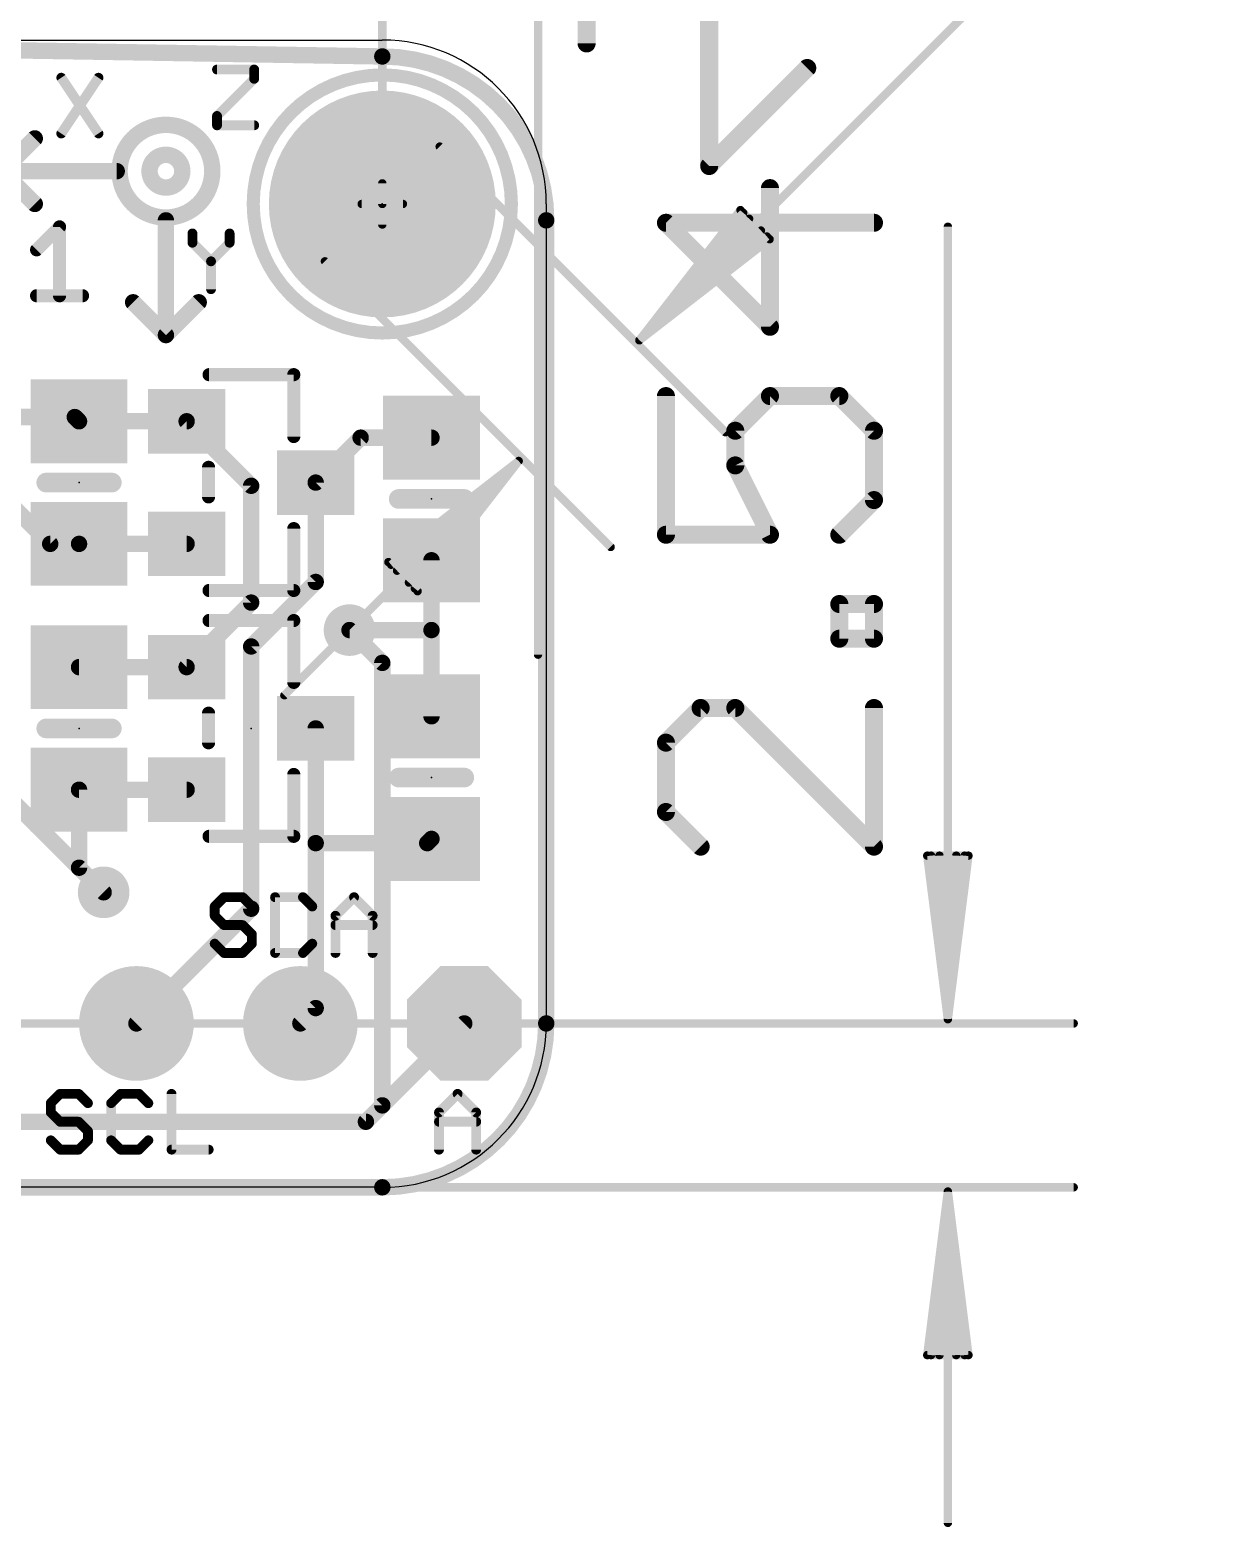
# Model space of a CAD drawing. Extents: x -8.1 to 34.1, y -5.3 to 30.7.
# Drawn here: x 12.32 to 30.51, y -5.27 to 17.94 of the extents above; entities that cross this region are included whole.
import ezdxf

# ---------------------------------------------------------------- set-up
doc = ezdxf.new("R2010")
doc.units = 0
for name, color, linetype in [('1', 12, 'CONTINUOUS'), ('16', 132, 'CONTINUOUS'), ('17', 110, 'CONTINUOUS'), ('18', 110, 'CONTINUOUS'), ('20', 53, 'CONTINUOUS'), ('21', 40, 'CONTINUOUS'), ('23', 40, 'CONTINUOUS'), ('47', 253, 'CONTINUOUS')]:
    doc.layers.add(name, color=color, linetype=linetype)

# ---------------------------------------------------------------- blocks, each defined once
blk = doc.blocks.new('OCTAGONP')
at = {"const_width": 0.5}
blk.add_lwpolyline([(-0.25, -0.1036), (-0.25, 0.1036), (-0.1036, 0.25), (0.1036, 0.25), (0.25, 0.1036), (0.25, -0.1036), (0.1036, -0.25), (-0.1036, -0.25), (-0.25, -0.1036), (-0.25, 0.1036)], dxfattribs=at)
blk = doc.blocks.new('ROUNDP')
at = {"const_width": 0.5}
blk.add_lwpolyline([(0, -0.25, 1), (0, 0.25, 1), (0, -0.25)], format="xyb", dxfattribs=at)
blk = doc.blocks.new('RECT')
blk.add_solid([(-0.5, -0.5), (0.5, -0.5), (-0.5, 0.5), (0.5, 0.5)])
blk = doc.blocks.new('ROUNDV')
at = {"const_width": 0.5}
blk.add_lwpolyline([(0, -0.25, 1), (0, 0.25, 1), (0, -0.25)], format="xyb", dxfattribs=at)

msp = doc.modelspace()

# ---------------------------------------------------------------- linework, layer by layer
at = {"layer": '1', "const_width": 0.254}
for points in [[(2.54, 17.78), (17.78, 17.526)], [(20.32, 14.986), (20.32, 2.54)], [(11.049, 11.938), (13.015, 11.938)], [(13.015, 11.938), (13.081, 11.872)], [(13.081, 11.872), (14.748, 11.872)], [(14.748, 11.872), (15.748, 10.872)], [(16.748, 10.922), (17.444, 11.618)], [(17.444, 11.618), (18.542, 11.618)], [(11.43, 11.176), (12.634, 9.972)], [(15.748, 10.872), (15.748, 9.062)], [(16.748, 9.382), (16.748, 10.922)], [(12.634, 9.972), (13.081, 9.972)], [(13.081, 9.972), (14.748, 9.972)], [(18.542, 8.636), (18.542, 9.718)], [(15.748, 8.382), (16.748, 9.382)], [(15.748, 9.062), (14.748, 8.062)], [(18.542, 8.636), (17.272, 8.636)], [(18.542, 7.3), (18.542, 8.636)], [(15.748, 4.318), (15.748, 8.382)], [(13.081, 8.062), (14.748, 8.062)], [(16.748, 5.334), (16.748, 7.112)], [(14.748, 6.162), (13.081, 6.162)], [(13.081, 4.953), (13.081, 6.162)], [(16.748, 2.778), (16.748, 5.334)], [(18.476, 5.334), (16.748, 5.334)], [(18.542, 5.4), (18.476, 5.334)], [(13.462, 4.572), (13.081, 4.953)], [(13.97, 2.54), (15.748, 4.318)], [(16.51, 2.54), (16.748, 2.778)], [(19.05, 2.54), (17.526, 1.016)], [(17.526, 1.016), (7.62, 1.016)], [(17.78, 0), (2.54, 0)]]:
    msp.add_lwpolyline(points, dxfattribs=at)
at = {"layer": '1'}
for points, const_width in [([(20.32, 14.986, 0.4142), (17.78, 17.526)], 0.254), ([(17.78, 17.5895, 1), (17.78, 17.4625)], 0.127), ([(17.7789, 17.4625, 1), (17.7811, 17.5895)], 0.127), ([(20.3835, 14.986, 1), (20.2565, 14.986)], 0.127), ([(20.2565, 14.986, 1), (20.3835, 14.986)], 0.127), ([(13.0599, 11.9829, 1), (12.9701, 11.8931)], 0.127), ([(13.015, 11.8745, 1), (13.015, 12.0015)], 0.127), ([(13.081, 11.9355, 1), (13.081, 11.8085)], 0.127), ([(13.0361, 11.8271, 1), (13.1259, 11.9169)], 0.127), ([(14.7929, 11.9169, 1), (14.7031, 11.8271)], 0.127), ([(14.748, 11.8085, 1), (14.748, 11.9355)], 0.127), ([(17.444, 11.6815, 1), (17.444, 11.5545)], 0.127), ([(17.4889, 11.5731, 1), (17.3991, 11.6629)], 0.127), ([(18.542, 11.5545, 1), (18.542, 11.6815)], 0.127), ([(15.8115, 10.872, 1), (15.6845, 10.872)], 0.127), ([(15.7031, 10.8271, 1), (15.7929, 10.9169)], 0.127), ([(16.8115, 10.922, 1), (16.6845, 10.922)], 0.127), ([(16.7031, 10.9669, 1), (16.7929, 10.8771)], 0.127), ([(12.634, 10.0355, 1), (12.634, 9.9085)], 0.127), ([(12.5891, 9.9271, 1), (12.6789, 10.0169)], 0.127), ([(13.081, 10.0355, 1), (13.081, 9.9085)], 0.127), ([(13.081, 9.9085, 1), (13.081, 10.0355)], 0.127), ([(14.748, 9.9085, 1), (14.748, 10.0355)], 0.127), ([(18.6055, 9.718, 1), (18.4785, 9.718)], 0.127), ([(16.6845, 9.382, 1), (16.8115, 9.382)], 0.127), ([(16.7929, 9.3371, 1), (16.7031, 9.4269)], 0.127), ([(15.6845, 9.062, 1), (15.8115, 9.062)], 0.127), ([(15.7929, 9.0171, 1), (15.7031, 9.1069)], 0.127), ([(17.272, 8.6995, 1), (17.272, 8.5725)], 0.127), ([(18.6055, 8.636, 1), (18.4785, 8.636)], 0.127), ([(18.4785, 8.636, 1), (18.6055, 8.636)], 0.127), ([(18.542, 8.5725, 1), (18.542, 8.6995)], 0.127), ([(15.8115, 8.382, 1), (15.6845, 8.382)], 0.127), ([(15.7031, 8.4269, 1), (15.7929, 8.3371)], 0.127), ([(13.081, 8.1255, 1), (13.081, 7.9985)], 0.127), ([(14.7031, 8.1069, 1), (14.7929, 8.0171)], 0.127), ([(14.748, 7.9985, 1), (14.748, 8.1255)], 0.127), ([(16.8115, 7.112, 1), (16.6845, 7.112)], 0.127), ([(18.4785, 7.3, 1), (18.6055, 7.3)], 0.127), ([(13.081, 6.2255, 1), (13.081, 6.0985)], 0.127), ([(13.1445, 6.162, 1), (13.0175, 6.162)], 0.127), ([(14.748, 6.0985, 1), (14.748, 6.2255)], 0.127), ([(16.8115, 5.334, 1), (16.6845, 5.334)], 0.127), ([(16.748, 5.3975, 1), (16.748, 5.2705)], 0.127), ([(16.6845, 5.334, 1), (16.8115, 5.334)], 0.127), ([(18.4311, 5.3789, 1), (18.5209, 5.2891)], 0.127), ([(18.476, 5.2705, 1), (18.476, 5.3975)], 0.127), ([(18.5869, 5.3551, 1), (18.4971, 5.4449)], 0.127), ([(13.1259, 4.9979, 1), (13.0361, 4.9081)], 0.127), ([(13.0175, 4.953, 1), (13.1445, 4.953)], 0.127), ([(13.4171, 4.5271, 1), (13.5069, 4.6169)], 0.127), ([(15.7929, 4.2731, 1), (15.7031, 4.3629)], 0.127), ([(15.6845, 4.318, 1), (15.8115, 4.318)], 0.127), ([(16.6845, 2.778, 1), (16.8115, 2.778)], 0.127), ([(16.7929, 2.7331, 1), (16.7031, 2.8229)], 0.127), ([(13.9251, 2.5849, 1), (14.0149, 2.4951)], 0.127), ([(16.4651, 2.5849, 1), (16.5549, 2.4951)], 0.127), ([(17.78, 0, 0.4142), (20.32, 2.54)], 0.254), ([(19.0949, 2.4951, 1), (19.0051, 2.5849)], 0.127), ([(20.3835, 2.54, 1), (20.2565, 2.54)], 0.127), ([(20.2565, 2.54, 1), (20.3835, 2.54)], 0.127), ([(17.4811, 1.0609, 1), (17.5709, 0.9711)], 0.127), ([(17.526, 0.9525, 1), (17.526, 1.0795)], 0.127), ([(17.78, 0.0635, 1), (17.78, -0.0635)], 0.127), ([(17.78, -0.0635, 1), (17.78, 0.0635)], 0.127)]:
    msp.add_lwpolyline(points, format="xyb", dxfattribs=dict(at, const_width=const_width))
at = {"layer": '16', "const_width": 0.254}
for points in [[(2.54, 17.78), (17.78, 17.526)], [(20.32, 14.986), (20.32, 2.54)], [(17.272, 8.636), (17.78, 8.128)], [(17.78, 8.128), (17.78, 1.27)], [(10.922, 7.112), (13.462, 4.572)], [(17.78, 1.27), (17.526, 1.016)], [(17.526, 1.016), (2.54, 1.016)], [(17.78, 0), (2.54, 0)]]:
    msp.add_lwpolyline(points, dxfattribs=at)
at = {"layer": '16'}
for points, const_width in [([(20.32, 14.986, 0.4142), (17.78, 17.526)], 0.254), ([(17.78, 17.5895, 1), (17.78, 17.4625)], 0.127), ([(17.7789, 17.4625, 1), (17.7811, 17.5895)], 0.127), ([(20.3835, 14.986, 1), (20.2565, 14.986)], 0.127), ([(20.2565, 14.986, 1), (20.3835, 14.986)], 0.127), ([(17.3169, 8.6809, 1), (17.2271, 8.5911)], 0.127), ([(17.8435, 8.128, 1), (17.7165, 8.128)], 0.127), ([(17.7351, 8.0831, 1), (17.8249, 8.1729)], 0.127), ([(13.4171, 4.5271, 1), (13.5069, 4.6169)], 0.127), ([(17.78, 0, 0.4142), (20.32, 2.54)], 0.254), ([(20.3835, 2.54, 1), (20.2565, 2.54)], 0.127), ([(20.2565, 2.54, 1), (20.3835, 2.54)], 0.127), ([(17.8249, 1.2251, 1), (17.7351, 1.3149)], 0.127), ([(17.7165, 1.27, 1), (17.8435, 1.27)], 0.127), ([(17.4811, 1.0609, 1), (17.5709, 0.9711)], 0.127), ([(17.526, 0.9525, 1), (17.526, 1.0795)], 0.127), ([(17.78, 0.0635, 1), (17.78, -0.0635)], 0.127), ([(17.78, -0.0635, 1), (17.78, 0.0635)], 0.127)]:
    msp.add_lwpolyline(points, format="xyb", dxfattribs=dict(at, const_width=const_width))
at = {"layer": '20'}
for p, q in [((2.54, 17.78), (17.78, 17.78)), ((20.32, 15.24), (20.32, 2.54)), ((17.78, 0), (2.54, 0))]:
    msp.add_line(p, q, dxfattribs=at)
for centre, start, end in [((17.78, 15.24), 0, 90), ((17.78, 2.54), 270, 0)]:
    msp.add_arc(centre, 2.54, start, end, dxfattribs=at)
at = {"layer": '21'}
for points, const_width in [([(12.8376, 17.2177, 1), (12.7742, 17.1754)], 0.0762), ([(13.4138, 17.1754, 1), (13.3504, 17.2177)], 0.0762), ([(15.2189, 17.3616, 1), (15.2189, 17.2854)], 0.0762), ([(17.78, 13.24, 1), (17.78, 17.24, 1), (17.78, 13.24)], 0.2032), ([(15.8332, 17.3235, 1), (15.757, 17.3235)], 0.0762), ([(15.757, 17.1795, 1), (15.8332, 17.1795)], 0.0762), ([(15.822, 17.1525, 1), (15.7682, 17.2064)], 0.0762), ([(15.7951, 17.2854, 1), (15.7951, 17.3616)], 0.0762), ([(14.4272, 15.0296, 1), (14.4272, 16.4664, 1), (14.4272, 15.0296)], 0.254), ([(15.1919, 16.6302, 1), (15.2458, 16.5763)], 0.0762), ([(15.257, 16.6033, 1), (15.1808, 16.6033)], 0.0762), ([(15.2189, 16.4973, 1), (15.2189, 16.4211)], 0.0762), ([(15.1808, 16.4592, 1), (15.257, 16.4592)], 0.0762), ([(15.7951, 16.4211, 1), (15.7951, 16.4973)], 0.0762), ([(12.4401, 16.2111, 1), (12.3503, 16.3009)], 0.127), ([(12.7742, 16.3533, 1), (12.8376, 16.3111)], 0.0762), ([(13.3504, 16.3111, 1), (13.4138, 16.3533)], 0.0762), ([(14.4272, 15.494, 1), (14.4272, 16.002, 1), (14.4272, 15.494)], 0.254), ([(13.6652, 15.6845, 1), (13.6652, 15.8115)], 0.127), ([(12.3503, 15.1951, 1), (12.4401, 15.2849)], 0.127), ([(14.4907, 14.986, 1), (14.3637, 14.986)], 0.127), ([(12.8298, 14.8853, 1), (12.7282, 14.8853)], 0.1016), ([(12.8149, 14.8494, 1), (12.7431, 14.9212)], 0.1016), ([(14.876, 14.7835, 1), (14.7998, 14.7835)], 0.0762), ([(15.4522, 14.7835, 1), (15.376, 14.7835)], 0.0762), ([(14.8648, 14.6664, 1), (14.8109, 14.6125)], 0.0762), ([(14.7998, 14.6395, 1), (14.876, 14.6395)], 0.0762), ([(15.376, 14.6395, 1), (15.4522, 14.6395)], 0.0762), ([(15.441, 14.6125, 1), (15.3872, 14.6664)], 0.0762), ([(12.3872, 14.5653, 1), (12.459, 14.4935)], 0.1016), ([(15.1641, 14.3514, 1), (15.0879, 14.3514)], 0.0762), ([(15.0991, 14.3783, 1), (15.1529, 14.3244)], 0.0762), ([(15.0991, 14.3244, 1), (15.1529, 14.3783)], 0.0762), ([(15.0879, 13.9192, 1), (15.1641, 13.9192)], 0.0762), ([(12.4231, 13.8684, 1), (12.4231, 13.7668)], 0.1016), ([(12.7282, 13.8176, 1), (12.8298, 13.8176)], 0.1016), ([(13.1349, 13.7668, 1), (13.1349, 13.8684)], 0.1016), ([(13.9641, 13.7609, 1), (13.8743, 13.6711)], 0.127), ([(14.9801, 13.6711, 1), (14.8903, 13.7609)], 0.127), ([(14.3823, 13.2529, 1), (14.4721, 13.1631)], 0.127), ([(14.3637, 13.208, 1), (14.4907, 13.208)], 0.127), ([(14.3823, 13.1631, 1), (14.4721, 13.2529)], 0.127), ([(15.0956, 12.6452, 1), (15.0956, 12.5436)], 0.1016), ([(16.4592, 12.5944, 1), (16.3576, 12.5944)], 0.1016), ([(16.4084, 12.5436, 1), (16.4084, 12.6452)], 0.1016), ([(16.3576, 11.6356, 1), (16.4592, 11.6356)], 0.1016), ([(15.1384, 11.1584, 1), (15.0368, 11.1584)], 0.1016), ([(12.573, 10.9982, 1), (12.573, 10.8458)], 0.1524), ([(13.589, 10.8458, 1), (13.589, 10.9982)], 0.1524), ([(15.0368, 10.6996, 1), (15.1384, 10.6996)], 0.1016), ([(18.034, 10.7442, 1), (18.034, 10.5918)], 0.1524), ([(19.05, 10.5918, 1), (19.05, 10.7442)], 0.1524), ([(16.4592, 10.2084, 1), (16.3576, 10.2084)], 0.1016), ([(15.0956, 9.3004, 1), (15.0956, 9.1988)], 0.1016), ([(16.3576, 9.2496, 1), (16.4592, 9.2496)], 0.1016), ([(16.4084, 9.1988, 1), (16.4084, 9.3004)], 0.1016), ([(15.0956, 8.8352, 1), (15.0956, 8.7336)], 0.1016), ([(16.4592, 8.7844, 1), (16.3576, 8.7844)], 0.1016), ([(16.4084, 8.7336, 1), (16.4084, 8.8352)], 0.1016), ([(16.3576, 7.8256, 1), (16.4592, 7.8256)], 0.1016), ([(15.1384, 7.3484, 1), (15.0368, 7.3484)], 0.1016), ([(12.573, 7.1882, 1), (12.573, 7.0358)], 0.1524), ([(13.589, 7.0358, 1), (13.589, 7.1882)], 0.1524), ([(15.0368, 6.8896, 1), (15.1384, 6.8896)], 0.1016), ([(16.4592, 6.3984, 1), (16.3576, 6.3984)], 0.1016), ([(18.034, 6.4262, 1), (18.034, 6.2738)], 0.1524), ([(19.05, 6.2738, 1), (19.05, 6.4262)], 0.1524), ([(15.0956, 5.4904, 1), (15.0956, 5.3888)], 0.1016), ([(16.3576, 5.4396, 1), (16.4592, 5.4396)], 0.1016), ([(16.4084, 5.3888, 1), (16.4084, 5.4904)], 0.1016), ([(15.221, 4.3525, 1), (15.1448, 4.3525)], 0.0762), ([(15.156, 4.3794, 1), (15.2099, 4.3255)], 0.0762), ([(15.327, 4.5346, 1), (15.327, 4.4584)], 0.0762), ([(15.3539, 4.4696, 1), (15.3, 4.5235)], 0.0762), ([(15.642, 4.5235, 1), (15.5881, 4.4696)], 0.0762), ([(15.6151, 4.4584, 1), (15.6151, 4.5346)], 0.0762), ([(15.7322, 4.3255, 1), (15.7861, 4.3794)], 0.0762), ([(16.1565, 4.4965, 1), (16.0803, 4.4965)], 0.0762), ([(16.1184, 4.5346, 1), (16.1184, 4.4584)], 0.0762), ([(16.5776, 4.5235, 1), (16.5237, 4.4696)], 0.0762), ([(16.5506, 4.4584, 1), (16.5506, 4.5346)], 0.0762), ([(16.7328, 4.3525, 1), (16.6566, 4.3525)], 0.0762), ([(16.6677, 4.3255, 1), (16.7216, 4.3794)], 0.0762), ([(17.369, 4.5235, 1), (17.3151, 4.4696)], 0.0762), ([(17.369, 4.4696, 1), (17.3151, 4.5235)], 0.0762), ([(15.2099, 4.2354, 1), (15.156, 4.1815)], 0.0762), ([(15.1448, 4.2084, 1), (15.221, 4.2084)], 0.0762), ([(17.027, 4.2354, 1), (17.0809, 4.1815)], 0.0762), ([(17.0921, 4.2084, 1), (17.0159, 4.2084)], 0.0762), ([(17.6683, 4.2084, 1), (17.5921, 4.2084)], 0.0762), ([(17.6032, 4.1815, 1), (17.6571, 4.2354)], 0.0762), ([(15.327, 4.1025, 1), (15.327, 4.0263)], 0.0762), ([(15.3, 4.0374, 1), (15.3539, 4.0913)], 0.0762), ([(15.642, 4.0913, 1), (15.5881, 4.0374)], 0.0762), ([(15.6151, 4.0263, 1), (15.6151, 4.1025)], 0.0762), ([(15.7972, 3.9203, 1), (15.721, 3.9203)], 0.0762), ([(15.7322, 3.8934, 1), (15.7861, 3.9473)], 0.0762), ([(17.054, 4.1025, 1), (17.054, 4.0263)], 0.0762), ([(17.6302, 4.0263, 1), (17.6302, 4.1025)], 0.0762), ([(15.2099, 3.8032, 1), (15.156, 3.7493)], 0.0762), ([(15.721, 3.7763, 1), (15.7972, 3.7763)], 0.0762), ([(15.7861, 3.7493, 1), (15.7322, 3.8032)], 0.0762), ([(16.6566, 3.7763, 1), (16.7328, 3.7763)], 0.0762), ([(16.7216, 3.7493, 1), (16.6677, 3.8032)], 0.0762), ([(15.327, 3.6703, 1), (15.327, 3.5941)], 0.0762), ([(15.3, 3.6053, 1), (15.3539, 3.6591)], 0.0762), ([(15.5881, 3.6591, 1), (15.642, 3.6053)], 0.0762), ([(15.6151, 3.5941, 1), (15.6151, 3.6703)], 0.0762), ([(16.1184, 3.6703, 1), (16.1184, 3.5941)], 0.0762), ([(16.0803, 3.6322, 1), (16.1565, 3.6322)], 0.0762), ([(16.5237, 3.6591, 1), (16.5776, 3.6053)], 0.0762), ([(16.5506, 3.5941, 1), (16.5506, 3.6703)], 0.0762), ([(17.0159, 3.6322, 1), (17.0921, 3.6322)], 0.0762), ([(17.5921, 3.6322, 1), (17.6683, 3.6322)], 0.0762), ([(12.787, 1.4866, 1), (12.787, 1.4104)], 0.0762), ([(12.8139, 1.4216, 1), (12.76, 1.4755)], 0.0762), ([(13.102, 1.4755, 1), (13.0481, 1.4216)], 0.0762), ([(13.0751, 1.4104, 1), (13.0751, 1.4866)], 0.0762), ([(13.7225, 1.4866, 1), (13.7225, 1.4104)], 0.0762), ([(13.7494, 1.4216, 1), (13.6956, 1.4755)], 0.0762), ([(14.0376, 1.4755, 1), (13.9837, 1.4216)], 0.0762), ([(14.0106, 1.4104, 1), (14.0106, 1.4866)], 0.0762), ([(14.5521, 1.4485, 1), (14.4759, 1.4485)], 0.0762), ([(18.9735, 1.4755, 1), (18.9196, 1.4216)], 0.0762), ([(18.9735, 1.4216, 1), (18.9196, 1.4755)], 0.0762), ([(12.681, 1.3045, 1), (12.6048, 1.3045)], 0.0762), ([(12.616, 1.3314, 1), (12.6699, 1.2775)], 0.0762), ([(12.6699, 1.1874, 1), (12.616, 1.1335)], 0.0762), ([(12.6048, 1.1604, 1), (12.681, 1.1604)], 0.0762), ([(13.1922, 1.2775, 1), (13.2461, 1.3314)], 0.0762), ([(13.6165, 1.3045, 1), (13.5403, 1.3045)], 0.0762), ([(13.5515, 1.3314, 1), (13.6054, 1.2775)], 0.0762), ([(14.1277, 1.2775, 1), (14.1816, 1.3314)], 0.0762), ([(18.6965, 1.1604, 1), (18.6203, 1.1604)], 0.0762), ([(18.6315, 1.1874, 1), (18.6854, 1.1335)], 0.0762), ([(19.2728, 1.1604, 1), (19.1966, 1.1604)], 0.0762), ([(19.2077, 1.1335, 1), (19.2616, 1.1874)], 0.0762), ([(12.787, 1.0545, 1), (12.787, 0.9783)], 0.0762), ([(12.76, 0.9894, 1), (12.8139, 1.0433)], 0.0762), ([(13.102, 1.0433, 1), (13.0481, 0.9894)], 0.0762), ([(13.0751, 0.9783, 1), (13.0751, 1.0545)], 0.0762), ([(13.2572, 0.8723, 1), (13.181, 0.8723)], 0.0762), ([(13.1922, 0.8454, 1), (13.2461, 0.8993)], 0.0762), ([(18.6584, 1.0545, 1), (18.6584, 0.9783)], 0.0762), ([(19.2347, 0.9783, 1), (19.2347, 1.0545)], 0.0762), ([(12.6699, 0.7552, 1), (12.616, 0.7013)], 0.0762), ([(13.181, 0.7283, 1), (13.2572, 0.7283)], 0.0762), ([(13.2461, 0.7013, 1), (13.1922, 0.7552)], 0.0762), ([(13.6054, 0.7552, 1), (13.5515, 0.7013)], 0.0762), ([(13.5403, 0.7283, 1), (13.6165, 0.7283)], 0.0762), ([(14.1816, 0.7013, 1), (14.1277, 0.7552)], 0.0762), ([(12.787, 0.6223, 1), (12.787, 0.5461)], 0.0762), ([(12.76, 0.5573, 1), (12.8139, 0.6111)], 0.0762), ([(13.0481, 0.6111, 1), (13.102, 0.5573)], 0.0762), ([(13.0751, 0.5461, 1), (13.0751, 0.6223)], 0.0762), ([(13.7225, 0.6223, 1), (13.7225, 0.5461)], 0.0762), ([(13.6956, 0.5573, 1), (13.7494, 0.6111)], 0.0762), ([(13.9837, 0.6111, 1), (14.0376, 0.5573)], 0.0762), ([(14.0106, 0.5461, 1), (14.0106, 0.6223)], 0.0762), ([(14.514, 0.6223, 1), (14.514, 0.5461)], 0.0762), ([(14.4759, 0.5842, 1), (14.5521, 0.5842)], 0.0762), ([(15.0902, 0.5461, 1), (15.0902, 0.6223)], 0.0762), ([(18.6203, 0.5842, 1), (18.6965, 0.5842)], 0.0762), ([(19.1966, 0.5842, 1), (19.2728, 0.5842)], 0.0762)]:
    msp.add_lwpolyline(points, format="xyb", dxfattribs=dict(at, const_width=const_width))
for points, const_width in [([(12.8059, 17.1965), (13.3821, 16.3322)], 0.1524), ([(13.3821, 17.1965), (12.8059, 16.3322)], 0.1524), ([(15.2189, 17.3235), (15.7951, 17.3235)], 0.1524), ([(15.7951, 17.1795), (15.2189, 16.6033)], 0.1524), ([(15.7951, 17.3235), (15.7951, 17.1795)], 0.1524), ([(15.2189, 16.6033), (15.2189, 16.4592)], 0.1524), ([(15.2189, 16.4592), (15.7951, 16.4592)], 0.1524), ([(11.8872, 15.748), (12.3952, 16.256)], 0.254), ([(13.6652, 15.748), (11.8872, 15.748)], 0.254), ([(12.3952, 15.24), (11.8872, 15.748)], 0.254), ([(14.4272, 14.986), (14.4272, 13.208)], 0.254), ([(12.4231, 14.5294), (12.779, 14.8853)], 0.2032), ([(12.779, 14.8853), (12.779, 13.8176)], 0.2032), ([(14.8379, 14.7835), (14.8379, 14.6395)], 0.1524), ([(15.4141, 14.6395), (15.4141, 14.7835)], 0.1524), ([(14.8379, 14.6395), (15.126, 14.3514)], 0.1524), ([(15.126, 14.3514), (15.4141, 14.6395)], 0.1524), ([(15.126, 14.3514), (15.126, 13.9192)], 0.1524), ([(12.4231, 13.8176), (13.1349, 13.8176)], 0.2032), ([(14.4272, 13.208), (13.9192, 13.716)], 0.254), ([(14.4272, 13.208), (14.9352, 13.716)], 0.254), ([(15.0956, 12.5944), (16.4084, 12.5944)], 0.2032), ([(16.4084, 12.5944), (16.4084, 11.6356)], 0.2032), ([(15.0876, 10.6996), (15.0876, 11.1584)], 0.2032), ([(12.573, 10.922), (13.589, 10.922)], 0.3048), ([(19.05, 10.668), (18.034, 10.668)], 0.3048), ([(16.4084, 10.2084), (16.4084, 9.2496)], 0.2032), ([(16.4084, 9.2496), (15.0956, 9.2496)], 0.2032), ([(15.0956, 8.7844), (16.4084, 8.7844)], 0.2032), ([(16.4084, 8.7844), (16.4084, 7.8256)], 0.2032), ([(15.0876, 6.8896), (15.0876, 7.3484)], 0.2032), ([(13.589, 7.112), (12.573, 7.112)], 0.3048), ([(16.4084, 6.3984), (16.4084, 5.4396)], 0.2032), ([(19.05, 6.35), (18.034, 6.35)], 0.3048), ([(16.4084, 5.4396), (15.0956, 5.4396)], 0.2032), ([(15.327, 4.4965), (15.1829, 4.3525)], 0.1524), ([(15.1829, 4.3525), (15.1829, 4.2084)], 0.1524), ([(15.6151, 4.4965), (15.327, 4.4965)], 0.1524), ([(15.7591, 4.3525), (15.6151, 4.4965)], 0.1524), ([(16.1184, 4.4965), (16.1184, 3.6322)], 0.1524), ([(16.5506, 4.4965), (16.1184, 4.4965)], 0.1524), ([(16.6947, 4.3525), (16.5506, 4.4965)], 0.1524), ([(16.6947, 3.7763), (16.6947, 4.3525)], 0.1524), ([(17.054, 4.2084), (17.3421, 4.4965)], 0.1524), ([(17.3421, 4.4965), (17.6302, 4.2084)], 0.1524), ([(15.1829, 4.2084), (15.327, 4.0644)], 0.1524), ([(17.054, 3.6322), (17.054, 4.2084)], 0.1524), ([(17.6302, 4.2084), (17.6302, 3.6322)], 0.1524), ([(15.327, 4.0644), (15.6151, 4.0644)], 0.1524), ([(15.6151, 4.0644), (15.7591, 3.9203)], 0.1524), ([(15.7591, 3.9203), (15.7591, 3.7763)], 0.1524), ([(17.054, 4.0644), (17.6302, 4.0644)], 0.1524), ([(15.327, 3.6322), (15.1829, 3.7763)], 0.1524), ([(15.7591, 3.7763), (15.6151, 3.6322)], 0.1524), ([(16.5506, 3.6322), (16.6947, 3.7763)], 0.1524), ([(15.6151, 3.6322), (15.327, 3.6322)], 0.1524), ([(16.1184, 3.6322), (16.5506, 3.6322)], 0.1524), ([(12.787, 1.4485), (12.6429, 1.3045)], 0.1524), ([(13.0751, 1.4485), (12.787, 1.4485)], 0.1524), ([(13.2191, 1.3045), (13.0751, 1.4485)], 0.1524), ([(13.7225, 1.4485), (13.5784, 1.3045)], 0.1524), ([(14.0106, 1.4485), (13.7225, 1.4485)], 0.1524), ([(14.1547, 1.3045), (14.0106, 1.4485)], 0.1524), ([(14.514, 1.4485), (14.514, 0.5842)], 0.1524), ([(18.6584, 1.1604), (18.9466, 1.4485)], 0.1524), ([(18.9466, 1.4485), (19.2347, 1.1604)], 0.1524), ([(12.6429, 1.3045), (12.6429, 1.1604)], 0.1524), ([(12.6429, 1.1604), (12.787, 1.0164)], 0.1524), ([(13.5784, 1.3045), (13.5784, 0.7283)], 0.1524), ([(18.6584, 0.5842), (18.6584, 1.1604)], 0.1524), ([(19.2347, 1.1604), (19.2347, 0.5842)], 0.1524), ([(12.787, 1.0164), (13.0751, 1.0164)], 0.1524), ([(13.0751, 1.0164), (13.2191, 0.8723)], 0.1524), ([(13.2191, 0.8723), (13.2191, 0.7283)], 0.1524), ([(18.6584, 1.0164), (19.2347, 1.0164)], 0.1524), ([(12.787, 0.5842), (12.6429, 0.7283)], 0.1524), ([(13.2191, 0.7283), (13.0751, 0.5842)], 0.1524), ([(13.5784, 0.7283), (13.7225, 0.5842)], 0.1524), ([(14.0106, 0.5842), (14.1547, 0.7283)], 0.1524), ([(13.0751, 0.5842), (12.787, 0.5842)], 0.1524), ([(13.7225, 0.5842), (14.0106, 0.5842)], 0.1524), ([(14.514, 0.5842), (15.0902, 0.5842)], 0.1524)]:
    msp.add_lwpolyline(points, dxfattribs=dict(at, const_width=const_width))
at = {"layer": '23'}
for p in [(17.78, 15.24), (13.081, 10.922), (15.748, 10.922), (18.542, 10.668), (13.081, 7.112), (15.748, 7.112), (18.542, 6.35)]:
    msp.add_point(p, dxfattribs=at)
at = {"layer": '47'}
for points, const_width in [([(20.193, 8.255), (20.193, 28.112)], 0.13), ([(17.78, 15.24), (17.78, 22.143)], 0.13), ([(21.763, 13.127), (30.4477, 21.8117)], 0.13), ([(22.8448, 15.8277), (22.8448, 18.8667)], 0.2794), ([(20.9455, 18.4868), (20.9455, 17.7271)], 0.2794), ([(24.3643, 17.3472), (22.8448, 15.8277)], 0.2794), ([(18.669, 16.129), (23.0959, 11.7021)], 0.13), ([(17.78, 14.9208), (17.78, 15.5592)], 0.13), ([(23.7866, 13.3366), (23.7866, 15.4855)], 0.2794), ([(17.4608, 15.24), (18.0992, 15.24)], 0.13), ([(21.763, 13.127), (23.3297, 15.1452)], 0.13), ([(21.763, 13.127), (23.3716, 15.1033)], 0.13), ([(25.3983, 14.9483), (22.1749, 14.9483)], 0.2794), ([(22.1749, 14.9483), (23.7866, 13.3366)], 0.2794), ([(23.3297, 15.1452), (23.7812, 14.6937)], 0.13), ([(21.763, 13.127), (23.4636, 15.0114)], 0.13), ([(23.6474, 14.8276), (21.763, 13.127)], 0.13), ([(26.543, 2.605), (26.543, 14.8871)], 0.13), ([(23.7393, 14.7356), (21.763, 13.127)], 0.13), ([(23.7812, 14.6937), (21.763, 13.127)], 0.13), ([(16.891, 14.351), (21.3179, 9.9241)], 0.13), ([(22.1749, 12.2627), (22.1749, 10.1138)], 0.2794), ([(23.2494, 11.7255), (23.7866, 12.2627)], 0.2794), ([(23.7866, 12.2627), (24.8611, 12.2627)], 0.2794), ([(24.8611, 12.2627), (25.3983, 11.7255)], 0.2794), ([(23.2494, 11.1883), (23.2494, 11.7255)], 0.2794), ([(25.3983, 11.7255), (25.3983, 10.6511)], 0.2794), ([(19.893, 11.257), (16.262, 7.626)], 0.13), ([(19.893, 11.257), (17.8748, 9.6903)], 0.13), ([(19.893, 11.257), (17.9167, 9.6484)], 0.13), ([(19.893, 11.257), (18.0086, 9.5564)], 0.13), ([(18.1924, 9.3726), (19.893, 11.257)], 0.13), ([(18.2844, 9.2807), (19.893, 11.257)], 0.13), ([(18.3263, 9.2388), (19.893, 11.257)], 0.13), ([(23.7866, 10.1138), (23.2494, 11.1883)], 0.2794), ([(25.3983, 10.6511), (24.8611, 10.1138)], 0.2794), ([(22.1749, 10.1138), (23.7866, 10.1138)], 0.2794), ([(17.8748, 9.6903), (18.3263, 9.2388)], 0.13), ([(24.8611, 8.5025), (24.8611, 9.0397)], 0.2794), ([(24.8611, 9.0397), (25.3983, 9.0397)], 0.2794), ([(25.3983, 9.0397), (25.3983, 8.5025)], 0.2794), ([(25.3983, 8.5025), (24.8611, 8.5025)], 0.2794), ([(22.7122, 7.4286), (22.1749, 6.8914)], 0.2794), ([(23.2494, 7.4286), (22.7122, 7.4286)], 0.2794), ([(25.3983, 5.2797), (23.2494, 7.4286)], 0.2794), ([(25.3983, 7.4286), (25.3983, 5.2797)], 0.2794), ([(22.1749, 6.8914), (22.1749, 5.8169)], 0.2794), ([(22.1749, 5.8169), (22.7122, 5.2797)], 0.2794), ([(26.543, 2.605), (26.2238, 5.14)], 0.13), ([(26.2238, 5.14), (26.8622, 5.14)], 0.13), ([(26.543, 2.605), (26.283, 5.14)], 0.13), ([(26.543, 2.605), (26.413, 5.14)], 0.13), ([(26.8622, 5.14), (26.543, 2.605)], 0.13), ([(26.673, 5.14), (26.543, 2.605)], 0.13), ([(26.803, 5.14), (26.543, 2.605)], 0.13), ([(10.16, 2.54), (28.493, 2.54)], 0.13), ([(10.287, 0), (28.493, 0)], 0.13), ([(26.543, -0.065), (26.2238, -2.6)], 0.13), ([(26.543, -0.065), (26.283, -2.6)], 0.13), ([(26.543, -0.065), (26.413, -2.6)], 0.13), ([(26.543, -0.065), (26.543, -5.2)], 0.13), ([(26.8622, -2.6), (26.543, -0.065)], 0.13), ([(26.673, -2.6), (26.543, -0.065)], 0.13), ([(26.803, -2.6), (26.543, -0.065)], 0.13), ([(26.2238, -2.6), (26.8622, -2.6)], 0.13)]:
    msp.add_lwpolyline(points, dxfattribs=dict(at, const_width=const_width))
for points, const_width in [([(20.8756, 17.7271, 1), (21.0153, 17.7271)], 0.1397), ([(24.4137, 17.2978, 1), (24.3149, 17.3966)], 0.1397), ([(18.692, 16.152, 1), (18.646, 16.106)], 0.065), ([(22.7954, 15.8771, 1), (22.8942, 15.7783)], 0.1397), ([(22.775, 15.8277, 1), (22.9147, 15.8277)], 0.1397), ([(17.8125, 15.5592, 1), (17.7475, 15.5592)], 0.065), ([(23.8565, 15.4855, 1), (23.7168, 15.4855)], 0.1397), ([(17.4608, 15.2725, 1), (17.4608, 15.2075)], 0.065), ([(17.7475, 15.24, 1), (17.8125, 15.24)], 0.065), ([(18.0992, 15.2075, 1), (18.0992, 15.2725)], 0.065), ([(22.1749, 15.0181, 1), (22.1749, 14.8784)], 0.1397), ([(22.2243, 14.9976, 1), (22.1256, 14.8989)], 0.1397), ([(23.3527, 15.1682, 1), (23.3068, 15.1222)], 0.065), ([(23.3554, 15.1253, 1), (23.3041, 15.1651)], 0.065), ([(23.3968, 15.0828, 1), (23.3464, 15.1238)], 0.065), ([(25.3983, 14.8784, 1), (25.3983, 15.0181)], 0.1397), ([(17.7475, 14.9208, 1), (17.8125, 14.9208)], 0.065), ([(23.4877, 14.9896, 1), (23.4394, 15.0332)], 0.065), ([(23.6692, 14.8034, 1), (23.6256, 14.8517)], 0.065), ([(26.5755, 14.8871, 1), (26.5105, 14.8871)], 0.065), ([(23.7598, 14.7104, 1), (23.7188, 14.7608)], 0.065), ([(23.7582, 14.6708, 1), (23.8042, 14.7167)], 0.065), ([(23.8011, 14.6681, 1), (23.7613, 14.7194)], 0.065), ([(16.914, 14.374, 1), (16.868, 14.328)], 0.065), ([(23.7168, 13.3366, 1), (23.8565, 13.3366)], 0.1397), ([(23.7372, 13.2872, 1), (23.836, 13.386)], 0.1397), ([(21.7424, 13.1522, 1), (21.7835, 13.1018)], 0.065), ([(21.7412, 13.1511, 1), (21.7847, 13.1028)], 0.065), ([(21.7388, 13.1487, 1), (21.7871, 13.1052)], 0.065), ([(21.743, 13.1526, 1), (21.7829, 13.1013)], 0.065), ([(21.74, 13.1499, 1), (21.7859, 13.104)], 0.065), ([(21.7378, 13.1475, 1), (21.7882, 13.1064)], 0.065), ([(21.7373, 13.1469, 1), (21.7886, 13.107)], 0.065), ([(22.2448, 12.2627, 1), (22.1051, 12.2627)], 0.1397), ([(23.7866, 12.3326, 1), (23.7866, 12.1929)], 0.1397), ([(23.836, 12.2133, 1), (23.7372, 12.3121)], 0.1397), ([(24.9105, 12.3121, 1), (24.8117, 12.2133)], 0.1397), ([(24.8611, 12.1929, 1), (24.8611, 12.3326)], 0.1397), ([(23.3192, 11.7255, 1), (23.1795, 11.7255)], 0.1397), ([(23.2, 11.7749, 1), (23.2988, 11.6761)], 0.1397), ([(25.4682, 11.7255, 1), (25.3285, 11.7255)], 0.1397), ([(25.3489, 11.6761, 1), (25.4477, 11.7749)], 0.1397), ([(23.0729, 11.6792, 1), (23.1188, 11.7251)], 0.065), ([(19.9187, 11.2371, 1), (19.8674, 11.277)], 0.065), ([(19.9182, 11.2365, 1), (19.8678, 11.2776)], 0.065), ([(19.9172, 11.2353, 1), (19.8689, 11.2788)], 0.065), ([(19.916, 11.2341, 1), (19.8701, 11.28)], 0.065), ([(19.9148, 11.2329, 1), (19.8713, 11.2812)], 0.065), ([(19.9136, 11.2318, 1), (19.8725, 11.2822)], 0.065), ([(19.913, 11.2314, 1), (19.8731, 11.2827)], 0.065), ([(23.3119, 11.2195, 1), (23.1869, 11.157)], 0.1397), ([(23.1795, 11.1883, 1), (23.3192, 11.1883)], 0.1397), ([(25.3285, 10.6511, 1), (25.4682, 10.6511)], 0.1397), ([(25.4477, 10.6017, 1), (25.3489, 10.7004)], 0.1397), ([(22.1749, 10.1837, 1), (22.1749, 10.044)], 0.1397), ([(23.7241, 10.0826, 1), (23.8491, 10.1451)], 0.1397), ([(23.7866, 10.044, 1), (23.7866, 10.1837)], 0.1397), ([(24.8117, 10.1632, 1), (24.9105, 10.0644)], 0.1397), ([(21.2949, 9.9012, 1), (21.3408, 9.9471)], 0.065), ([(22.1051, 10.1138, 1), (22.2448, 10.1138)], 0.1397), ([(17.8978, 9.7132, 1), (17.8518, 9.6673)], 0.065), ([(17.8549, 9.7159, 1), (17.8947, 9.6646)], 0.065), ([(17.8962, 9.6736, 1), (17.9372, 9.6232)], 0.065), ([(17.9868, 9.5806, 1), (18.0304, 9.5323)], 0.065), ([(18.1683, 9.3944, 1), (18.2166, 9.3508)], 0.065), ([(18.2592, 9.3012, 1), (18.3096, 9.2602)], 0.065), ([(18.3006, 9.2587, 1), (18.3519, 9.2189)], 0.065), ([(18.3033, 9.2158, 1), (18.3492, 9.2618)], 0.065), ([(24.9309, 9.0397, 1), (24.7912, 9.0397)], 0.1397), ([(24.8611, 9.1095, 1), (24.8611, 8.9698)], 0.1397), ([(25.4682, 9.0397, 1), (25.3285, 9.0397)], 0.1397), ([(25.3983, 8.9698, 1), (25.3983, 9.1095)], 0.1397), ([(24.8611, 8.5723, 1), (24.8611, 8.4326)], 0.1397), ([(25.3983, 8.4326, 1), (25.3983, 8.5723)], 0.1397), ([(24.7912, 8.5025, 1), (24.9309, 8.5025)], 0.1397), ([(25.3285, 8.5025, 1), (25.4682, 8.5025)], 0.1397), ([(20.1605, 8.255, 1), (20.2255, 8.255)], 0.065), ([(16.2391, 7.649, 1), (16.285, 7.6031)], 0.065), ([(22.7122, 7.4985, 1), (22.7122, 7.3588)], 0.1397), ([(22.7616, 7.3792, 1), (22.6628, 7.478)], 0.1397), ([(23.2988, 7.478, 1), (23.2, 7.3792)], 0.1397), ([(23.2494, 7.3588, 1), (23.2494, 7.4985)], 0.1397), ([(25.4682, 7.4286, 1), (25.3285, 7.4286)], 0.1397), ([(22.2448, 6.8914, 1), (22.1051, 6.8914)], 0.1397), ([(22.1256, 6.9408, 1), (22.2243, 6.842)], 0.1397), ([(22.2243, 5.8663, 1), (22.1256, 5.7675)], 0.1397), ([(22.1051, 5.8169, 1), (22.2448, 5.8169)], 0.1397), ([(22.6628, 5.2303, 1), (22.7616, 5.3291)], 0.1397), ([(25.3285, 5.2797, 1), (25.4682, 5.2797)], 0.1397), ([(25.3489, 5.2303, 1), (25.4477, 5.3291)], 0.1397), ([(26.256, 5.1441, 1), (26.1915, 5.1359)], 0.065), ([(26.2238, 5.1725, 1), (26.2238, 5.1075)], 0.065), ([(26.3153, 5.1433, 1), (26.2507, 5.1367)], 0.065), ([(26.4455, 5.1417, 1), (26.3805, 5.1383)], 0.065), ([(26.7055, 5.1383, 1), (26.6405, 5.1417)], 0.065), ([(26.8353, 5.1367, 1), (26.7707, 5.1433)], 0.065), ([(26.8945, 5.1359, 1), (26.83, 5.1441)], 0.065), ([(26.8622, 5.1075, 1), (26.8622, 5.1725)], 0.065), ([(26.5108, 2.6091, 1), (26.5752, 2.6009)], 0.065), ([(26.5107, 2.6083, 1), (26.5753, 2.6017)], 0.065), ([(26.5105, 2.6033, 1), (26.5755, 2.6067)], 0.065), ([(26.5105, 2.6067, 1), (26.5755, 2.6033)], 0.065), ([(26.5105, 2.605, 1), (26.5755, 2.605)], 0.065), ([(26.5107, 2.6017, 1), (26.5753, 2.6083)], 0.065), ([(26.5108, 2.6009, 1), (26.5752, 2.6091)], 0.065), ([(28.493, 2.5075, 1), (28.493, 2.5725)], 0.065), ([(26.5755, -0.065, 1), (26.5105, -0.065)], 0.065), ([(26.5755, -0.0667, 1), (26.5105, -0.0633)], 0.065), ([(26.5755, -0.0633, 1), (26.5105, -0.0667)], 0.065), ([(28.493, -0.0325, 1), (28.493, 0.0325)], 0.065), ([(26.5752, -0.0609, 1), (26.5108, -0.0691)], 0.065), ([(26.5753, -0.0617, 1), (26.5107, -0.0683)], 0.065), ([(26.5753, -0.0683, 1), (26.5107, -0.0617)], 0.065), ([(26.5752, -0.0691, 1), (26.5108, -0.0609)], 0.065), ([(26.2238, -2.5675, 1), (26.2238, -2.6325)], 0.065), ([(26.8622, -2.6325, 1), (26.8622, -2.5675)], 0.065), ([(26.1915, -2.5959, 1), (26.256, -2.6041)], 0.065), ([(26.2507, -2.5967, 1), (26.3153, -2.6033)], 0.065), ([(26.3805, -2.5983, 1), (26.4455, -2.6017)], 0.065), ([(26.6405, -2.6017, 1), (26.7055, -2.5983)], 0.065), ([(26.7707, -2.6033, 1), (26.8353, -2.5967)], 0.065), ([(26.83, -2.6041, 1), (26.8945, -2.5959)], 0.065), ([(26.5105, -5.2, 1), (26.5755, -5.2)], 0.065)]:
    msp.add_lwpolyline(points, format="xyb", dxfattribs=dict(at, const_width=const_width))

# ---------------------------------------------------------------- block references
at = {"layer": '1', "xscale": 1.3, "yscale": 1.5}
for p, rotation in [((13.081, 11.872), 90), ((18.542, 11.618), 270), ((13.081, 9.972), 90), ((18.542, 9.718), 270), ((13.081, 8.062), 270), ((18.542, 7.3), 270), ((13.081, 6.162), 270), ((18.542, 5.4), 270)]:
    msp.add_blockref('RECT', p, dxfattribs=dict(at, rotation=rotation))
at = {"layer": '1', "yscale": 1.2, "rotation": 270}
for p in [(14.748, 11.872), (16.748, 10.922), (14.748, 9.972), (14.748, 8.062), (16.748, 7.112), (14.748, 6.162)]:
    msp.add_blockref('RECT', p, dxfattribs=at)
at = {"layer": '17', "xscale": 3.516, "yscale": 3.516}
msp.add_blockref('ROUNDP', (17.78, 15.24), dxfattribs=at)
msp.add_blockref('ROUNDP', (17.78, 15.24), dxfattribs=at)
at = {"layer": '17', "xscale": 1.778, "yscale": 1.778, "rotation": 270}
for name, p in [('ROUNDP', (13.97, 2.54)), ('ROUNDP', (13.97, 2.54)), ('ROUNDP', (16.51, 2.54)), ('ROUNDP', (16.51, 2.54)), ('OCTAGONP', (19.05, 2.54)), ('OCTAGONP', (19.05, 2.54))]:
    msp.add_blockref(name, p, dxfattribs=at)
at = {"layer": '18', "xscale": 0.8001, "yscale": 0.8001}
for p in [(17.272, 8.636), (17.272, 8.636), (13.462, 4.572), (13.462, 4.572)]:
    msp.add_blockref('ROUNDV', p, dxfattribs=at)

doc.saveas('drawing.dxf')
